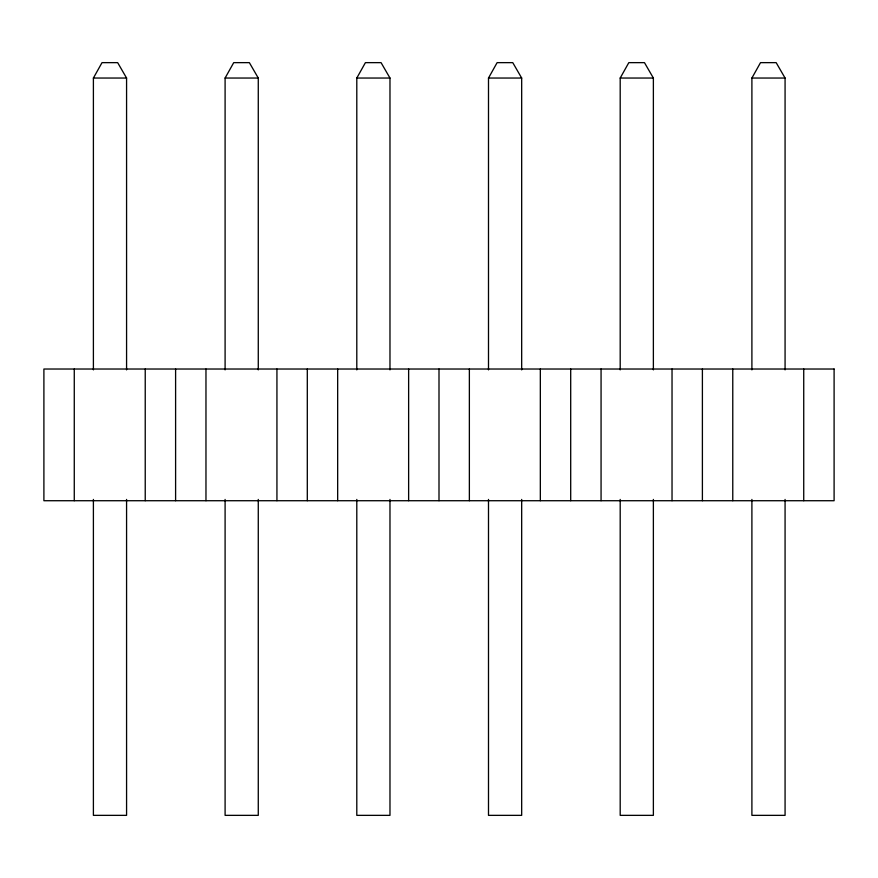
<?xml version="1.0" encoding="UTF-8"?>
<svg xmlns="http://www.w3.org/2000/svg" width="878" height="878" viewBox="0 0 878 878"><rect width="100%" height="100%" fill="white"/><g stroke="black" fill="none" stroke-linecap="round" stroke-linejoin="round"><path stroke-width="1.32" d="M93.397 369.879L93.397 78.043L102.013 62.645L117.663 62.645L126.575 78.043L126.575 369.879M225.097 369.879L225.097 78.043L233.713 62.645L249.363 62.645L258.275 78.043L258.275 369.879M356.797 369.879L356.797 78.043L365.413 62.645L381.063 62.645L389.975 78.043L389.975 369.879M488.497 369.879L488.497 78.043L497.113 62.645L512.763 62.645L521.675 78.043L521.675 369.879M620.197 369.879L620.197 78.043L628.813 62.645L644.463 62.645L653.375 78.043L653.375 369.879M751.897 369.879L751.897 78.043L760.513 62.645L776.163 62.645L785.075 78.043L785.075 369.879M93.397 78.043L126.575 78.043M225.097 78.043L258.275 78.043M356.797 78.043L389.975 78.043M488.497 78.043L521.675 78.043M620.197 78.043L653.375 78.043M751.897 78.043L785.075 78.043M803.732 369.023L803.732 500.723M785.075 499.439L785.075 815.355L751.897 815.355L751.897 499.439M732.768 369.023L732.768 500.723M702.4 369.023L702.4 500.723M672.032 369.023L672.032 500.723M653.375 499.439L653.375 815.355L620.197 815.355L620.197 499.439M601.068 369.023L601.068 500.723M570.7 369.023L570.7 500.723M540.332 369.023L540.332 500.723M521.675 499.439L521.675 815.355L488.497 815.355L488.497 499.439M469.368 369.023L469.368 500.723M439 369.023L439 500.723M408.632 369.023L408.632 500.723M389.975 499.439L389.975 815.355L356.797 815.355L356.797 499.439M337.668 369.023L337.668 500.723M307.3 369.023L307.3 500.723M276.932 369.023L276.932 500.723M258.275 499.439L258.275 815.355L225.097 815.355L225.097 499.439M205.968 369.023L205.968 500.723M175.6 369.023L175.6 500.723M145.232 369.023L145.232 500.723M126.575 499.439L126.575 815.355L93.397 815.355L93.397 499.439M74.268 369.023L74.268 500.723M834.1 369.023L43.9 369.023L43.9 500.723L834.1 500.723L834.1 369.023"/></g></svg>
